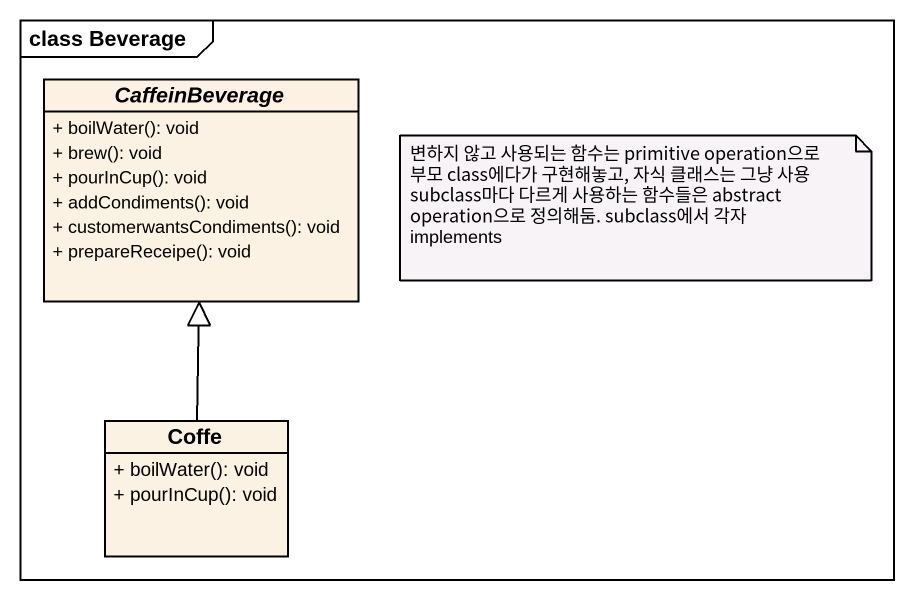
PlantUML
@startuml
mainframe class Beverage
hide circle
hide empty members
skinparam classAttributeIconSize 0
abstract class CaffeinBeverage {
  + boilWater(): void
  + brew(): void
  + pourInCup(): void
  + addCondiments(): void
  + customerwantsCondiments(): void
  + prepareReceipe(): void
}
class Coffe {
  + boilWater(): void
  + pourInCup(): void
}
Coffe -up-|> CaffeinBeverage
note as N1
  변하지 않고 사용되는 함수는 primitive operation으로 부모 class에다가 구현해놓고, 자식 클래스는 그냥 사용
  subclass마다 다르게 사용하는 함수들은 abstract operation으로 정의해둠. subclass에서 각자 implements
end note
@enduml
